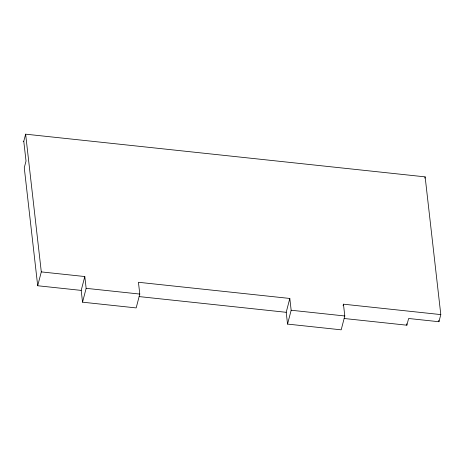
<?xml version="1.0" encoding="UTF-8"?>
<svg xmlns="http://www.w3.org/2000/svg" width="464" height="464" viewBox="0 0 464 464"><rect width="100%" height="100%" fill="white"/><g stroke="black" fill="none" stroke-linecap="round" stroke-linejoin="round"><path stroke-width="0.7" d="M440.8 314.592L343.453 304.187L344.793 315.978L341.185 329.829L287.547 324.092L291.16 310.242L289.814 298.456L138.44 282.28L139.78 294.066L136.172 307.916L82.54 302.186L81.194 290.394L37.694 285.749L24.267 167.748L26.019 161.037L23.774 141.311L25.63 134.171L425.134 176.865L440.8 314.592L438.938 321.726L408.616 318.49L406.864 325.2L344.166 318.501M37.694 285.749L41.302 271.898L25.63 134.171M81.194 290.394L84.802 276.544L41.302 271.898M82.54 302.186L86.147 288.335L84.802 276.544M287.547 324.092L286.207 312.307L289.814 298.456M343.093 305.573L343.453 304.187M424.798 178.164L425.134 176.865M23.2 141.247L23.774 141.311M86.147 288.335L139.78 294.066M291.16 310.242L344.793 315.978M139.159 296.589L286.207 312.307M438.776 320.293L438.938 321.726M406.702 323.762L406.864 325.2"/></g></svg>
